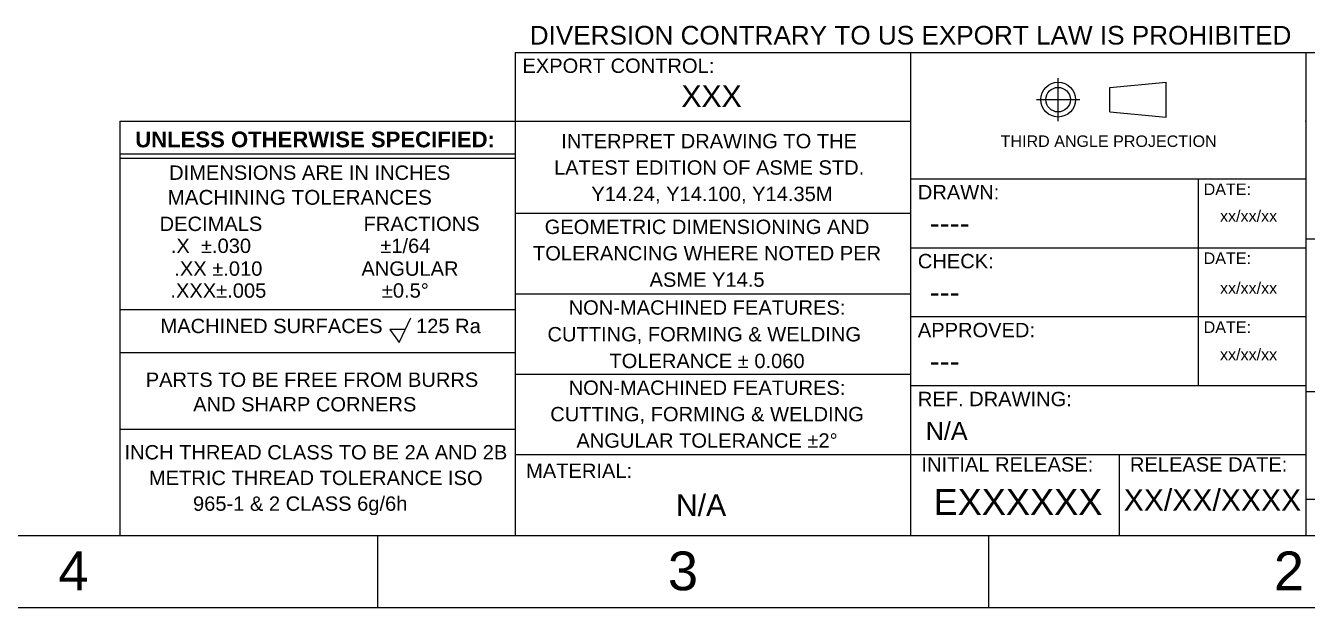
# Model space of a CAD drawing. Header units: inches. Extents: x 0 to 79.8, y -3 to 24.
# Drawn here: x 19.93 to 29.38, y 0 to 4.29 of the extents above; entities that cross this region are included whole.
import ezdxf
from ezdxf.enums import TextEntityAlignment as Align

# ---------------------------------------------------------------- set-up
doc = ezdxf.new("R2010")
doc.units = ezdxf.units.IN
doc.header["$MEASUREMENT"] = 0
doc.linetypes.add('CENTERLINE', pattern=[1, 0.75, -0.0625, 0.125, -0.0625])
doc.styles.get("Standard").update_dxf_attribs({"font": 'arial.ttf'})

# ---------------------------------------------------------------- blocks, each defined once
blk = doc.blocks.new('D TEMPLATE')
for p, q in [((23.5395, 4.0958), (26.4545, 4.0958)), ((23.5395, 4.0958), (23.5395, 3.587)), ((26.4545, 4.0958), (35.51, 4.0958)), ((26.4545, 4.0958), (26.4545, 3.587)), ((29.3695, 4.0958), (29.3695, 3.587)), ((27.9238, 3.8373), (28.3389, 3.8748)), ((28.3389, 3.6187), (28.3389, 3.8748)), ((27.9238, 3.6562), (27.9238, 3.8373)), ((27.9238, 3.6562), (28.3389, 3.6187)), ((20.6245, 3.587), (20.6245, 3.534)), ((20.6245, 3.587), (20.6245, 0.5342)), ((20.6245, 3.587), (26.4545, 3.587)), ((23.5395, 3.587), (23.5395, 3.534)), ((23.5395, 3.587), (23.5395, 0.5342)), ((26.4545, 3.587), (26.4545, 0.5342)), ((29.3695, 3.587), (29.3695, 0.5342)), ((20.6245, 3.3466), (23.5395, 3.3466)), ((20.6245, 3.3139), (23.5395, 3.3139)), ((26.4545, 3.163), (29.3695, 3.163)), ((28.5745, 3.163), (28.5745, 1.6366)), ((23.5395, 2.9086), (26.4545, 2.9086)), ((26.4545, 2.6542), (29.3695, 2.6542)), ((29.3695, 2.7204), (35.51, 2.7204)), ((23.5395, 2.315), (26.4545, 2.315)), ((20.6245, 2.1981), (23.5395, 2.1981)), ((22.6841, 1.9556), (22.7707, 2.1374)), ((26.4545, 2.1454), (29.3695, 2.1454)), ((22.6148, 2.0509), (22.6841, 1.9556)), ((22.6158, 2.0531), (22.7311, 2.0531)), ((20.6245, 1.8801), (23.5395, 1.8801)), ((23.5395, 1.7214), (26.4545, 1.7214)), ((26.4545, 1.6366), (29.3695, 1.6366)), ((29.3695, 1.5942), (35.51, 1.5942)), ((20.6245, 1.3151), (23.5395, 1.3151)), ((23.5395, 1.1278), (26.4545, 1.1278)), ((26.4545, 1.1278), (29.3695, 1.1278)), ((27.9915, 1.1278), (27.9915, 0.5342)), ((29.3695, 0.7992), (35.51, 0.7992))]:
    blk.add_line(p, q)
at = {"linetype": 'CENTERLINE'}
for p, q in [((27.5423, 3.588), (27.5423, 3.9056)), ((27.3835, 3.7468), (27.7011, 3.7468))]:
    blk.add_line(p, q, dxfattribs=at)
for radius in [0.1281, 0.0905]:
    blk.add_circle((27.5423, 3.7468), radius)
for p in [(23.5395, 3.587), (23.5395, 3.587), (29.3695, 3.587)]:
    blk.add_point(p)
for s, height, p in [('EXPORT CONTROL:', 0.106, (23.5931, 3.944)), ('THIRD ANGLE PROJECTION', 0.0848, (27.1185, 3.398)), ('DATE:', 0.0848, (28.6152, 3.043)), ('DRAWN:', 0.106, (26.5081, 3.0112)), ('CHECK:', 0.106, (26.5081, 2.5024)), ('DATE:', 0.0848, (28.6152, 2.5342)), ('APPROVED:', 0.106, (26.5081, 1.9936)), ('DATE:', 0.0848, (28.6152, 2.0254)), ('PARTS TO BE FREE FROM BURRS', 0.106, (20.8161, 1.627)), ('AND SHARP CORNERS', 0.106, (21.1656, 1.446)), ('REF. DRAWING:', 0.106, (26.5081, 1.4848)), ('INCH THREAD CLASS TO BE 2A AND 2B', 0.106, (20.6593, 1.0917)), ('MATERIAL:', 0.106, (23.6202, 0.9553)), ('INITIAL RELEASE:', 0.106, (26.5345, 1.0022)), ('RELEASE DATE:', 0.106, (28.0715, 1.0022)), ('METRIC THREAD TOLERANCE ISO ', 0.106, (20.8396, 0.9027)), ('965-1 & 2 CLASS 6g/6h', 0.106, (21.1646, 0.7127))]:
    blk.add_text(s, height=height).set_placement(p)
at = {"insert": (23.647, 4.2911), "char_height": 0.1378, "width": 5.643568, "attachment_point": 1}
blk.add_mtext('DIVERSION CONTRARY TO US EXPORT LAW IS PROHIBITED', dxfattribs=at)
for s, insert, char_height, width, attachment_point, line_spacing_factor in [('{\\fArial|b1|i0|c0|p34;UNLESS OTHERWISE SPECIFIED:}', (22.0645, 3.5116), 0.1166, 3.045551, 2, 0.896741), ('INTERPRET DRAWING TO THE LATEST EDITION OF ASME STD.  Y14.24, Y14.100, Y14.35M', (24.9696, 3.4939), 0.106, 2.298752, 2, 1.10266), ('DIMENSIONS ARE IN INCHES', (22.0253, 3.2611), 0.106, 2.513846, 2, 0.896741), ('MACHINING TOLERANCES', (20.9765, 2.9699), 0.109176, 3.213045, 7, 0.9), ('DECIMALS', (21.2969, 2.8835), 0.106, 2.513846, 2, 0.896741), ('FRACTIONS', (22.8497, 2.8835), 0.106, 2.513846, 2, 0.896741), ('GEOMETRIC DIMENSIONING AND TOLERANCING WHERE NOTED PER ASME Y14.5', (24.9541, 2.8613), 0.106, 2.588258, 2, 1.10266), ('.X  %%P.030', (21.2969, 2.7213), 0.106, 2.513846, 2, 0.896741), ('  %%p1/64', (22.6889, 2.7213), 0.106, 2.513846, 2, 0.896741), ('.XX %%p.010', (21.3515, 2.5532), 0.106, 2.513846, 2, 0.896741), (' ANGULAR', (22.7435, 2.5532), 0.106, 2.513846, 2, 0.896741), ('.XXX%%p.005', (21.3515, 2.3911), 0.106, 2.513846, 2, 0.896741), ('  %%p0.5%%d', (22.6889, 2.3916), 0.106, 2.513846, 2, 0.896741), ('NON-MACHINED FEATURES: CUTTING, FORMING & WELDING  TOLERANCE %%P 0.060', (24.954, 2.2658), 0.106, 2.670589, 2, 1.114394), (' MACHINED SURFACES      125 Ra', (20.8838, 2.1298), 0.106, 2.406372, 1, 1.10266), ('NON-MACHINED FEATURES: CUTTING, FORMING & WELDING ANGULAR TOLERANCE ±2°', (24.954, 1.6741), 0.106, 2.323241, 2, 1.10266)]:
    blk.add_mtext(s, dxfattribs=dict(insert=insert, char_height=char_height, width=width, attachment_point=attachment_point, line_spacing_factor=line_spacing_factor))
for tag, height, p in [('EXPORTCLASSIFICATION', 0.159, (24.9875, 3.6933)), ('PARTNUMBER', 0.265, (33.0506, 0.9922)), ('REVISION', 0.265, (35.1827, 1.0254)), ('RELEASEECO', 0.1908, (27.246, 0.6827)), ('RELDATE', 0.159, (28.6799, 0.7134)), ('MATERIAL', 0.159, (24.9101, 0.6753))]:
    blk.add_attdef(tag, text='', height=height).set_placement(p, align=Align.CENTER)
for tag, height, p in [('DRAWNDATE', 0.0848, (28.9464, 2.8885)), ('CHECKEDDATE', 0.0848, (28.9464, 2.3567)), ('APPDATE', 0.0848, (28.9464, 1.8661)), ('SCALE', 0.106, (30.2159, 0.6645)), ('CALCWT', 0.106, (32.2974, 0.661)), ('SHEETNO', 0.106, (34.7061, 0.661))]:
    blk.add_attdef(tag, text='', height=height).set_placement(p, align=Align.MIDDLE_CENTER)
for tag, p, height in [('DRAWNBY', (26.5948, 2.7568), 0.159), ('CHECKEDBY', (26.5948, 2.248), 0.159), ('APPROVED', (26.5948, 1.7392), 0.159), ('REFDRAWING', (26.5665, 1.2363), 0.1325)]:
    blk.add_attdef(tag, p, '', height=height)
at = {"lineweight": 30, "flags": 104}
blk.add_attdef('DESCRIPTION', text='', height=0.265, dxfattribs=at).set_placement((30.0997, 2.5817), align=Align.TOP_LEFT)

msp = doc.modelspace()

# ---------------------------------------------------------------- linework, layer by layer
for p, q in [((0.53, 0.53), (35.51, 0.53)), ((22.525, 0.53), (22.525, 0)), ((27.03, 0.53), (27.03, 0)), ((0, 0), (36.04, 0))]:
    msp.add_line(p, q)

# ---------------------------------------------------------------- block references
ref = msp.add_blockref('D TEMPLATE', (0, 0))
ref.add_attrib('DRAWNBY', '----', (26.5948, 2.75676), dxfattribs={"height": 0.159})
ref.add_attrib('DRAWNDATE', 'xx/xx/xx', dxfattribs={"height": 0.0848}).set_placement((28.94643, 2.88854), align=Align.MIDDLE_CENTER)
ref.add_attrib('CHECKEDBY', '---', (26.5948, 2.24796), dxfattribs={"height": 0.159})
ref.add_attrib('CHECKEDDATE', 'xx/xx/xx', dxfattribs={"height": 0.0848}).set_placement((28.94643, 2.35671), align=Align.MIDDLE_CENTER)
ref.add_attrib('APPROVED', '---', (26.5948, 1.73916), dxfattribs={"height": 0.159})
ref.add_attrib('APPDATE', 'xx/xx/xx', dxfattribs={"height": 0.0848}).set_placement((28.94643, 1.8661), align=Align.MIDDLE_CENTER)
ref.add_attrib('RELEASEECO', 'EXXXXXX', dxfattribs={"height": 0.1908}).set_placement((27.24602, 0.68273), align=Align.CENTER)
ref.add_attrib('RELDATE', 'XX/XX/XXXX', dxfattribs={"height": 0.159}).set_placement((28.67991, 0.71342), align=Align.CENTER)
ref.add_attrib('MATERIAL', 'N/A', dxfattribs={"height": 0.159}).set_placement((24.91014, 0.67534), align=Align.CENTER)
ref.add_attrib('EXPORTCLASSIFICATION', 'XXX', dxfattribs={"height": 0.159}).set_placement((24.98751, 3.69327), align=Align.CENTER)
ref.add_attrib('REFDRAWING', 'N/A', (26.56651, 1.23625), dxfattribs={"height": 0.1325})

# ---------------------------------------------------------------- texts
for s, p in [('4', (20.17246, 0.12626)), ('3', (24.6655, 0.12626)), ('2', (29.13247, 0.12626))]:
    msp.add_text(s, height=0.2862).set_placement(p)

doc.saveas('drawing.dxf')
